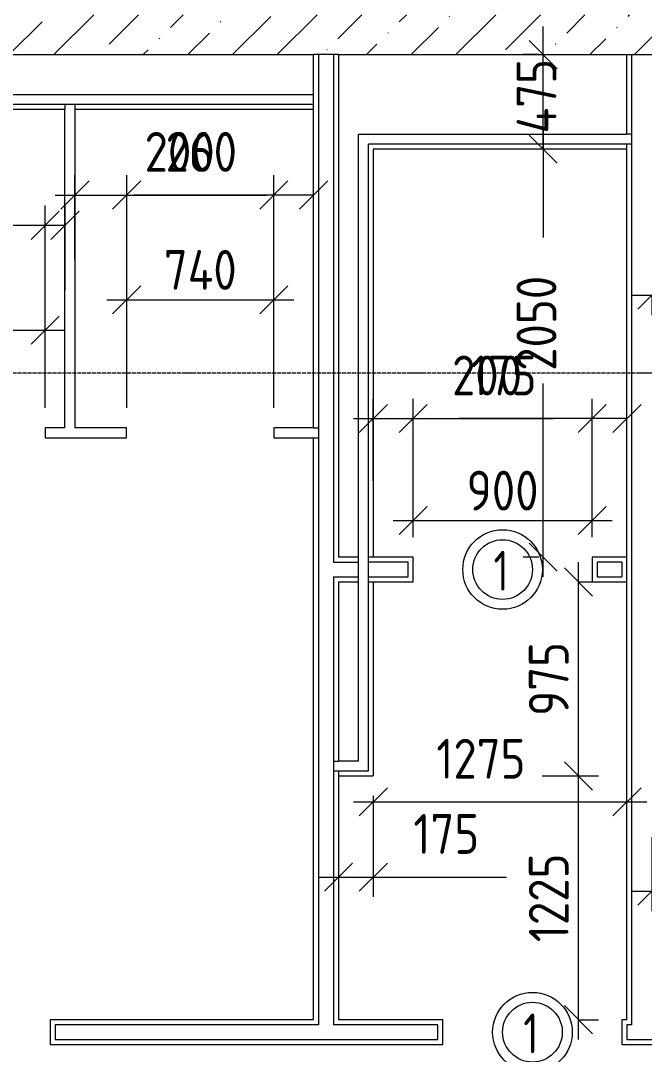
# Model space of a CAD drawing. Header units: millimetres. Extents: x -56773 to 221258, y -262288 to 26541.
# Drawn here: x -18564 to -15428, y -192647 to -187453 of the extents above; entities that cross this region are included whole.
import ezdxf

# ---------------------------------------------------------------- set-up
doc = ezdxf.new("R2010")
doc.units = ezdxf.units.MM
doc.linetypes.add('ADSK_Линия сетки', pattern=[25, 20, -2.5, 0, -2.5])
for name, color, linetype, lineweight in [('Марки дверей', 7, 'Continuous', 20), ('Оси', 7, 'Continuous', 9), ('Размеры', 7, 'Continuous', 9), ('Стены внутренние', 7, 'Continuous', 18), ('Стены наружные', 7, 'Continuous', 18), ('Стены штриховка', 7, 'Continuous', 9)]:
    doc.layers.add(name, color=color, linetype=linetype, lineweight=lineweight)
doc.styles.add('GOST Common_2', font='', dxfattribs={"width": 0.9, "height": 250})
doc.styles.add('GOST Common_3', font='', dxfattribs={"width": 0.9, "height": 200})
doc.styles.add('GOST Common_B', font='', dxfattribs={"width": 0.8, "height": 200})
doc.styles.get('GOST Common_2').set_extended_font_data('GOST Common')
doc.styles.get('GOST Common_3').set_extended_font_data('GOST Common')
doc.styles.get('GOST Common_B').set_extended_font_data('GOST Common', bold=True)
doc.dimstyles.new('ADSK_Основной_2_0', dxfattribs={"dimscale": 304.8, "dimtxt": 201.142999, "dimasz": 0.463911, "dimexe": 0.328084, "dimexo": 0.328084, "dimgap": 0.164042, "dimtad": 1, "dimdec": 3, "dimrnd": 0.001, "dimdsep": 46, "dimtxsty": 'GOST Common_3', "dimblk1": 'OBLIQUE', "dimblk2": 'OBLIQUE', "dimsah": 1, "dimcen": 0.09, "dimdle": 0.328084, "dimazin": 2, "dimtfac": 1, "dimtdec": 4, "dimtix": 1, "dimtmove": 0, "dimatfit": 3, "dimfxl": 1, "dimtvp": 1, "dimtolj": 1, "dimtzin": 0, "dimlwd": 20, "dimlwe": 20, "dimarcsym": 2})
doc.dimstyles.new('ADSK_Основной_2_0_2', dxfattribs={"dimscale": 304.8, "dimtxt": 201.142999, "dimasz": 0.463911, "dimexe": 0.328084, "dimexo": 0.328084, "dimgap": 0.164042, "dimtad": 1, "dimdec": 3, "dimrnd": 0.001, "dimdsep": 46, "dimtxsty": 'GOST Common_3', "dimblk1": 'OBLIQUE', "dimblk2": 'OBLIQUE', "dimsah": 1, "dimcen": 0.09, "dimdle": 0.328084, "dimazin": 2, "dimtfac": 1, "dimtdec": 4, "dimtix": 1, "dimtmove": 0, "dimatfit": 3, "dimfxl": 1, "dimtvp": 1, "dimtolj": 1, "dimtzin": 0, "dimlwd": 20, "dimlwe": 20, "dimarcsym": 2})
doc.dimstyles.new('ADSK_Основной_2_0_3', dxfattribs={"dimscale": 304.8, "dimtxt": 201.142999, "dimasz": 0.463911, "dimexe": 0.328084, "dimexo": 0.328084, "dimgap": 0.164042, "dimtad": 1, "dimdec": 3, "dimrnd": 0.001, "dimdsep": 46, "dimtxsty": 'GOST Common_2', "dimblk1": 'OBLIQUE', "dimblk2": 'OBLIQUE', "dimsah": 1, "dimcen": 0.09, "dimdle": 0.328084, "dimazin": 2, "dimtfac": 1, "dimtdec": 4, "dimtix": 1, "dimtmove": 0, "dimatfit": 3, "dimfxl": 1, "dimtvp": 1, "dimtolj": 1, "dimtzin": 0, "dimlwd": 20, "dimlwe": 20, "dimarcsym": 2})

# ---------------------------------------------------------------- blocks, each defined once
blk = doc.blocks.new('_Oblique')
at = {"color": 0, "linetype": 'ByBlock', "lineweight": -2}
blk.add_line((-0.5, -0.5), (0.5, 0.5), dxfattribs=at)
blk = doc.blocks.new('*D6365')
at = {"layer": 'Defpoints', "color": 0, "lineweight": 25, "transparency": 16777216}
for p in [(-19315.6, -192598.5), (-18415.6, -192598.5), (-18415.6, -193080.5)]:
    blk.add_point(p, dxfattribs=at)
at = {"layer": 'Размеры', "color": 0, "lineweight": 20, "transparency": 16777216}
for p, q in [((-19315.6, -192698.5), (-19315.6, -193180.5)), ((-18415.6, -192698.5), (-18415.6, -193180.5)), ((-19415.6, -193080.5), (-18315.6, -193080.5))]:
    blk.add_line(p, q, dxfattribs=at)
at = {"layer": 'Размеры', "color": 0, "lineweight": 20, "transparency": 16777216, "xscale": 141.4, "yscale": 141.4, "zscale": 141.4, "rotation": 180}
blk.add_blockref('_Oblique', (-19315.6, -193080.5), dxfattribs=at)
at = {"layer": 'Размеры', "color": 0, "lineweight": 20, "transparency": 16777216, "xscale": 141.4, "yscale": 141.4, "zscale": 141.4}
blk.add_blockref('_Oblique', (-18415.6, -193080.5), dxfattribs=at)
at = {"layer": 'Размеры', "color": 0, "lineweight": 9, "transparency": 16777216, "insert": (-18865.6, -192930.5), "char_height": 200, "width": 454.106, "attachment_point": 5, "style": 'GOST Common_3'}
blk.add_mtext('\\A1;900', dxfattribs=at)
blk = doc.blocks.new('*D6366')
at = {"layer": 'Defpoints', "color": 0, "lineweight": 25, "transparency": 16777216}
for p in [(-18415.6, -192598.5), (-16440.6, -192598.5), (-16440.6, -193080.5)]:
    blk.add_point(p, dxfattribs=at)
at = {"layer": 'Размеры', "color": 0, "lineweight": 20, "transparency": 16777216}
for p, q in [((-18415.6, -192698.5), (-18415.6, -193180.5)), ((-16440.6, -192698.5), (-16440.6, -193180.5)), ((-18515.6, -193080.5), (-16340.6, -193080.5))]:
    blk.add_line(p, q, dxfattribs=at)
at = {"layer": 'Размеры', "color": 0, "lineweight": 20, "transparency": 16777216, "xscale": 141.4, "yscale": 141.4, "zscale": 141.4, "rotation": 180}
blk.add_blockref('_Oblique', (-18415.6, -193080.5), dxfattribs=at)
at = {"layer": 'Размеры', "color": 0, "lineweight": 20, "transparency": 16777216, "xscale": 141.4, "yscale": 141.4, "zscale": 141.4}
blk.add_blockref('_Oblique', (-16440.6, -193080.5), dxfattribs=at)
at = {"layer": 'Размеры', "color": 0, "lineweight": 9, "transparency": 16777216, "insert": (-17428.1, -192930.5), "char_height": 200, "width": 560.473, "attachment_point": 5, "style": 'GOST Common_3'}
blk.add_mtext('\\A1;1975', dxfattribs=at)
blk = doc.blocks.new('*D6367')
at = {"layer": 'Defpoints', "color": 0, "lineweight": 25, "transparency": 16777216}
for p in [(-16440.6, -192598.5), (-15540.6, -192598.5), (-15540.6, -193080.5)]:
    blk.add_point(p, dxfattribs=at)
at = {"layer": 'Размеры', "color": 0, "lineweight": 20, "transparency": 16777216}
for p, q in [((-16440.6, -192698.5), (-16440.6, -193180.5)), ((-15540.6, -192698.5), (-15540.6, -193180.5)), ((-16540.6, -193080.5), (-15440.6, -193080.5))]:
    blk.add_line(p, q, dxfattribs=at)
at = {"layer": 'Размеры', "color": 0, "lineweight": 20, "transparency": 16777216, "xscale": 141.4, "yscale": 141.4, "zscale": 141.4, "rotation": 180}
blk.add_blockref('_Oblique', (-16440.6, -193080.5), dxfattribs=at)
at = {"layer": 'Размеры', "color": 0, "lineweight": 20, "transparency": 16777216, "xscale": 141.4, "yscale": 141.4, "zscale": 141.4}
blk.add_blockref('_Oblique', (-15540.6, -193080.5), dxfattribs=at)
at = {"layer": 'Размеры', "color": 0, "lineweight": 9, "transparency": 16777216, "insert": (-15990.6, -192930.5), "char_height": 200, "width": 454.106, "attachment_point": 5, "style": 'GOST Common_3'}
blk.add_mtext('\\A1;900', dxfattribs=at)
blk = doc.blocks.new('*D6368')
at = {"layer": 'Defpoints', "color": 0, "lineweight": 25, "transparency": 16777216}
for p in [(-15540.6, -192598.5), (-14340.6, -192598.5), (-14340.6, -193080.5)]:
    blk.add_point(p, dxfattribs=at)
at = {"layer": 'Размеры', "color": 0, "lineweight": 20, "transparency": 16777216}
for p, q in [((-15540.6, -192698.5), (-15540.6, -193180.5)), ((-14340.6, -192698.5), (-14340.6, -193180.5)), ((-15640.6, -193080.5), (-14240.6, -193080.5))]:
    blk.add_line(p, q, dxfattribs=at)
at = {"layer": 'Размеры', "color": 0, "lineweight": 20, "transparency": 16777216, "xscale": 141.4, "yscale": 141.4, "zscale": 141.4, "rotation": 180}
blk.add_blockref('_Oblique', (-15540.6, -193080.5), dxfattribs=at)
at = {"layer": 'Размеры', "color": 0, "lineweight": 20, "transparency": 16777216, "xscale": 141.4, "yscale": 141.4, "zscale": 141.4}
blk.add_blockref('_Oblique', (-14340.6, -193080.5), dxfattribs=at)
at = {"layer": 'Размеры', "color": 0, "lineweight": 9, "transparency": 16777216, "insert": (-14940.6, -192930.5), "char_height": 200, "width": 560.473, "attachment_point": 5, "style": 'GOST Common_3'}
blk.add_mtext('\\A1;1200', dxfattribs=at)
blk = doc.blocks.new('*D6372')
at = {"layer": 'Defpoints', "color": 0, "lineweight": 25, "transparency": 16777216}
for p in [(-18440.6, -189007.8), (-19180.6, -189498.5), (-18440.6, -189498.5)]:
    blk.add_point(p, dxfattribs=at)
at = {"layer": 'Размеры', "color": 0, "lineweight": 20, "transparency": 16777216}
for p, q in [((-19180.6, -189398.5), (-19180.6, -188907.8)), ((-18440.6, -189398.5), (-18440.6, -188907.8)), ((-19280.6, -189007.8), (-18340.6, -189007.8))]:
    blk.add_line(p, q, dxfattribs=at)
at = {"layer": 'Размеры', "color": 0, "lineweight": 20, "transparency": 16777216, "xscale": 141.4, "yscale": 141.4, "zscale": 141.4, "rotation": 180}
blk.add_blockref('_Oblique', (-19180.6, -189007.8), dxfattribs=at)
at = {"layer": 'Размеры', "color": 0, "lineweight": 20, "transparency": 16777216, "xscale": 141.4, "yscale": 141.4, "zscale": 141.4}
blk.add_blockref('_Oblique', (-18440.6, -189007.8), dxfattribs=at)
at = {"layer": 'Размеры', "color": 0, "lineweight": 9, "transparency": 16777216, "insert": (-18810.6, -188857.8), "char_height": 200, "width": 474.561, "attachment_point": 5, "style": 'GOST Common_3'}
blk.add_mtext('\\A1;740', dxfattribs=at)
blk = doc.blocks.new('*D6373')
at = {"layer": 'Defpoints', "color": 0, "lineweight": 25, "transparency": 16777216}
for p in [(-18340.6, -188481.4), (-18340.6, -188907.8), (-18440.6, -189498.5)]:
    blk.add_point(p, dxfattribs=at)
at = {"layer": 'Размеры', "color": 0, "lineweight": 20, "transparency": 16777216}
for p, q in [((-18440.6, -189398.5), (-18440.6, -188381.4)), ((-18340.6, -188807.8), (-18340.6, -188381.4)), ((-18440.6, -188481.4), (-19110.6, -188481.4)), ((-18340.6, -188481.4), (-18540.6, -188481.4))]:
    blk.add_line(p, q, dxfattribs=at)
at = {"layer": 'Размеры', "color": 0, "lineweight": 20, "transparency": 16777216, "xscale": 141.4, "yscale": 141.4, "zscale": 141.4, "rotation": 180}
blk.add_blockref('_Oblique', (-18440.6, -188481.4), dxfattribs=at)
at = {"layer": 'Размеры', "color": 0, "lineweight": 20, "transparency": 16777216, "xscale": 141.4, "yscale": 141.4, "zscale": 141.4}
blk.add_blockref('_Oblique', (-18340.6, -188481.4), dxfattribs=at)
at = {"layer": 'Размеры', "color": 0, "lineweight": 9, "transparency": 16777216, "insert": (-19050.9, -188164.8), "char_height": 200, "width": 409.104, "attachment_point": 1, "line_spacing_factor": 1.022761, "style": 'GOST Common_3'}
blk.add_mtext('\\A1;100', dxfattribs=at)
blk = doc.blocks.new('*D6374')
at = {"layer": 'Defpoints', "color": 0, "lineweight": 25, "transparency": 16777216}
for p in [(-18030.6, -188328.9), (-18290.6, -188755.3), (-18030.6, -189498.5)]:
    blk.add_point(p, dxfattribs=at)
at = {"layer": 'Размеры', "color": 0, "lineweight": 20, "transparency": 16777216}
for p, q in [((-18290.6, -188655.3), (-18290.6, -188228.9)), ((-18030.6, -189398.5), (-18030.6, -188228.9)), ((-18390.6, -188328.9), (-18030.6, -188328.9)), ((-18030.6, -188328.9), (-17326.4, -188328.9))]:
    blk.add_line(p, q, dxfattribs=at)
at = {"layer": 'Размеры', "color": 0, "lineweight": 20, "transparency": 16777216, "xscale": 141.4, "yscale": 141.4, "zscale": 141.4, "rotation": 180}
blk.add_blockref('_Oblique', (-18290.6, -188328.9), dxfattribs=at)
at = {"layer": 'Размеры', "color": 0, "lineweight": 20, "transparency": 16777216, "xscale": 141.4, "yscale": 141.4, "zscale": 141.4}
blk.add_blockref('_Oblique', (-18030.6, -188328.9), dxfattribs=at)
at = {"layer": 'Размеры', "color": 0, "lineweight": 9, "transparency": 16777216, "insert": (-17834.9, -188012.2), "char_height": 200, "width": 454.106, "attachment_point": 1, "line_spacing_factor": 1.022761, "style": 'GOST Common_3'}
blk.add_mtext('\\A1;260', dxfattribs=at)
blk = doc.blocks.new('*D6375')
at = {"layer": 'Defpoints', "color": 0, "lineweight": 25, "transparency": 16777216}
for p in [(-17290.6, -188855.3), (-18030.6, -189498.5), (-17290.6, -189498.5)]:
    blk.add_point(p, dxfattribs=at)
at = {"layer": 'Размеры', "color": 0, "lineweight": 20, "transparency": 16777216}
for p, q in [((-18030.6, -189398.5), (-18030.6, -188755.3)), ((-17290.6, -189398.5), (-17290.6, -188755.3)), ((-18130.6, -188855.3), (-17190.6, -188855.3))]:
    blk.add_line(p, q, dxfattribs=at)
at = {"layer": 'Размеры', "color": 0, "lineweight": 20, "transparency": 16777216, "xscale": 141.4, "yscale": 141.4, "zscale": 141.4, "rotation": 180}
blk.add_blockref('_Oblique', (-18030.6, -188855.3), dxfattribs=at)
at = {"layer": 'Размеры', "color": 0, "lineweight": 20, "transparency": 16777216, "xscale": 141.4, "yscale": 141.4, "zscale": 141.4}
blk.add_blockref('_Oblique', (-17290.6, -188855.3), dxfattribs=at)
at = {"layer": 'Размеры', "color": 0, "lineweight": 9, "transparency": 16777216, "insert": (-17660.6, -188705.3), "char_height": 200, "width": 474.561, "attachment_point": 5, "style": 'GOST Common_3'}
blk.add_mtext('\\A1;740', dxfattribs=at)
blk = doc.blocks.new('*D6376')
at = {"layer": 'Defpoints', "color": 0, "lineweight": 25, "transparency": 16777216}
for p in [(-17090.6, -188328.9), (-17090.6, -188755.3), (-17290.6, -189498.5)]:
    blk.add_point(p, dxfattribs=at)
at = {"layer": 'Размеры', "color": 0, "lineweight": 20, "transparency": 16777216}
for p, q in [((-17290.6, -189398.5), (-17290.6, -188228.9)), ((-17090.6, -188655.3), (-17090.6, -188228.9)), ((-17290.6, -188328.9), (-17994.9, -188328.9)), ((-17090.6, -188328.9), (-17390.6, -188328.9))]:
    blk.add_line(p, q, dxfattribs=at)
at = {"layer": 'Размеры', "color": 0, "lineweight": 20, "transparency": 16777216, "xscale": 141.4, "yscale": 141.4, "zscale": 141.4, "rotation": 180}
blk.add_blockref('_Oblique', (-17290.6, -188328.9), dxfattribs=at)
at = {"layer": 'Размеры', "color": 0, "lineweight": 20, "transparency": 16777216, "xscale": 141.4, "yscale": 141.4, "zscale": 141.4}
blk.add_blockref('_Oblique', (-17090.6, -188328.9), dxfattribs=at)
at = {"layer": 'Размеры', "color": 0, "lineweight": 9, "transparency": 16777216, "insert": (-17940.5, -188012.2), "char_height": 200, "width": 454.106, "attachment_point": 1, "line_spacing_factor": 1.022761, "style": 'GOST Common_3'}
blk.add_mtext('\\A1;200', dxfattribs=at)
blk = doc.blocks.new('*D6380')
at = {"layer": 'Defpoints', "color": 0, "lineweight": 25, "transparency": 16777216}
for p in [(-15936.8, -188098.5), (-15858.8, -188098.5), (-15858.8, -190148.5)]:
    blk.add_point(p, dxfattribs=at)
at = {"layer": 'Размеры', "color": 0, "lineweight": 20, "transparency": 16777216}
for p, q in [((-15936.8, -187998.5), (-15936.8, -188542.5)), ((-15958.8, -188098.5), (-16036.8, -188098.5)), ((-15936.8, -190248.5), (-15936.8, -189276.8)), ((-15958.8, -190148.5), (-16036.8, -190148.5))]:
    blk.add_line(p, q, dxfattribs=at)
at = {"layer": 'Размеры', "color": 0, "lineweight": 20, "transparency": 16777216, "xscale": 141.4, "yscale": 141.4, "zscale": 141.4}
for p, rotation in [((-15936.8, -188098.5), 90), ((-15936.8, -190148.5), 270)]:
    blk.add_blockref('_Oblique', p, dxfattribs=dict(at, rotation=rotation))
at = {"layer": 'Размеры', "color": 0, "lineweight": 9, "transparency": 16777216, "insert": (-16070.2, -189212.4), "char_height": 200, "width": 605.475, "attachment_point": 1, "rotation": 90, "line_spacing_factor": 1.022761, "style": 'GOST Common_3'}
blk.add_mtext('\\A1;2050', dxfattribs=at)
blk = doc.blocks.new('*D6381')
at = {"layer": 'Defpoints', "color": 0, "lineweight": 25, "transparency": 16777216}
for p in [(-15936.8, -187623.5), (-15858.8, -187623.5), (-15858.8, -188098.5)]:
    blk.add_point(p, dxfattribs=at)
at = {"layer": 'Размеры', "color": 0, "lineweight": 20, "transparency": 16777216}
for p, q in [((-15936.8, -187623.5), (-15936.8, -187482.1)), ((-15958.8, -187623.5), (-16036.8, -187623.5)), ((-15936.8, -188098.5), (-15936.8, -187623.5)), ((-15958.8, -188098.5), (-16036.8, -188098.5)), ((-15936.8, -188098.5), (-15936.8, -188239.9))]:
    blk.add_line(p, q, dxfattribs=at)
at = {"layer": 'Размеры', "color": 0, "lineweight": 20, "transparency": 16777216, "xscale": 141.4, "yscale": 141.4, "zscale": 141.4}
for p, rotation in [((-15936.8, -187623.5), 270), ((-15936.8, -188098.5), 90)]:
    blk.add_blockref('_Oblique', p, dxfattribs=dict(at, rotation=rotation))
at = {"layer": 'Размеры', "color": 0, "lineweight": 9, "transparency": 16777216, "insert": (-16070.2, -188019.4), "char_height": 200, "width": 474.561, "attachment_point": 1, "rotation": 90, "line_spacing_factor": 1.022761, "style": 'GOST Common_3'}
blk.add_mtext('\\A1;475', dxfattribs=at)
blk = doc.blocks.new('*D6382')
at = {"layer": 'Defpoints', "color": 0, "lineweight": 25, "transparency": 16777216}
for p in [(-16790.6, -191248.5), (-16965.6, -191456.7), (-16790.6, -191756.6)]:
    blk.add_point(p, dxfattribs=at)
at = {"layer": 'Размеры', "color": 0, "lineweight": 20, "transparency": 16777216}
for p, q in [((-16790.6, -191348.5), (-16790.6, -191856.6)), ((-16965.6, -191556.7), (-16965.6, -191856.6)), ((-17065.6, -191756.6), (-16790.6, -191756.6)), ((-16790.6, -191756.6), (-16120.7, -191756.6))]:
    blk.add_line(p, q, dxfattribs=at)
at = {"layer": 'Размеры', "color": 0, "lineweight": 20, "transparency": 16777216, "xscale": 141.4, "yscale": 141.4, "zscale": 141.4, "rotation": 180}
blk.add_blockref('_Oblique', (-16965.6, -191756.6), dxfattribs=at)
at = {"layer": 'Размеры', "color": 0, "lineweight": 20, "transparency": 16777216, "xscale": 141.4, "yscale": 141.4, "zscale": 141.4}
blk.add_blockref('_Oblique', (-16790.6, -191756.6), dxfattribs=at)
at = {"layer": 'Размеры', "color": 0, "lineweight": 9, "transparency": 16777216, "insert": (-16589.5, -191439.9), "char_height": 200, "width": 409.104, "attachment_point": 1, "line_spacing_factor": 1.022761, "style": 'GOST Common_3'}
blk.add_mtext('\\A1;175', dxfattribs=at)
blk = doc.blocks.new('*D6383')
at = {"layer": 'Defpoints', "color": 0, "lineweight": 25, "transparency": 16777216}
for p in [(-16790.6, -191248.5), (-15515.6, -191378.6), (-15515.6, -191456.7)]:
    blk.add_point(p, dxfattribs=at)
at = {"layer": 'Размеры', "color": 0, "lineweight": 20, "transparency": 16777216}
for p, q in [((-15515.6, -191356.7), (-15515.6, -191278.6)), ((-16790.6, -191348.5), (-16790.6, -191478.6)), ((-16890.6, -191378.6), (-15415.6, -191378.6))]:
    blk.add_line(p, q, dxfattribs=at)
at = {"layer": 'Размеры', "color": 0, "lineweight": 20, "transparency": 16777216, "xscale": 141.4, "yscale": 141.4, "zscale": 141.4, "rotation": 180}
blk.add_blockref('_Oblique', (-16790.6, -191378.6), dxfattribs=at)
at = {"layer": 'Размеры', "color": 0, "lineweight": 20, "transparency": 16777216, "xscale": 141.4, "yscale": 141.4, "zscale": 141.4}
blk.add_blockref('_Oblique', (-15515.6, -191378.6), dxfattribs=at)
at = {"layer": 'Размеры', "color": 0, "lineweight": 9, "transparency": 16777216, "insert": (-16474.1, -191062), "char_height": 200, "width": 560.473, "attachment_point": 1, "line_spacing_factor": 1.022761, "style": 'GOST Common_3'}
blk.add_mtext('\\A1;1275', dxfattribs=at)
blk = doc.blocks.new('*D6384')
at = {"layer": 'Defpoints', "color": 0, "lineweight": 25, "transparency": 16777216}
for p in [(-16590.6, -189452.4), (-16790.6, -189864.5), (-16590.6, -190148.5)]:
    blk.add_point(p, dxfattribs=at)
at = {"layer": 'Размеры', "color": 0, "lineweight": 20, "transparency": 16777216}
for p, q in [((-16790.6, -189764.5), (-16790.6, -189352.4)), ((-16590.6, -190048.5), (-16590.6, -189352.4)), ((-16890.6, -189452.4), (-16590.6, -189452.4)), ((-16590.6, -189452.4), (-15886.4, -189452.4))]:
    blk.add_line(p, q, dxfattribs=at)
at = {"layer": 'Размеры', "color": 0, "lineweight": 20, "transparency": 16777216, "xscale": 141.4, "yscale": 141.4, "zscale": 141.4, "rotation": 180}
blk.add_blockref('_Oblique', (-16790.6, -189452.4), dxfattribs=at)
at = {"layer": 'Размеры', "color": 0, "lineweight": 20, "transparency": 16777216, "xscale": 141.4, "yscale": 141.4, "zscale": 141.4}
blk.add_blockref('_Oblique', (-16590.6, -189452.4), dxfattribs=at)
at = {"layer": 'Размеры', "color": 0, "lineweight": 9, "transparency": 16777216, "insert": (-16394.9, -189135.7), "char_height": 200, "width": 454.106, "attachment_point": 1, "line_spacing_factor": 1.022761, "style": 'GOST Common_3'}
blk.add_mtext('\\A1;200', dxfattribs=at)
blk = doc.blocks.new('*D6385')
at = {"layer": 'Defpoints', "color": 0, "lineweight": 25, "transparency": 16777216}
for p in [(-15690.6, -189964.5), (-16590.6, -190148.5), (-15690.6, -190148.5)]:
    blk.add_point(p, dxfattribs=at)
at = {"layer": 'Размеры', "color": 0, "lineweight": 20, "transparency": 16777216}
for p, q in [((-16590.6, -190048.5), (-16590.6, -189864.5)), ((-15690.6, -190048.5), (-15690.6, -189864.5)), ((-16690.6, -189964.5), (-15590.6, -189964.5))]:
    blk.add_line(p, q, dxfattribs=at)
at = {"layer": 'Размеры', "color": 0, "lineweight": 20, "transparency": 16777216, "xscale": 141.4, "yscale": 141.4, "zscale": 141.4, "rotation": 180}
blk.add_blockref('_Oblique', (-16590.6, -189964.5), dxfattribs=at)
at = {"layer": 'Размеры', "color": 0, "lineweight": 20, "transparency": 16777216, "xscale": 141.4, "yscale": 141.4, "zscale": 141.4}
blk.add_blockref('_Oblique', (-15690.6, -189964.5), dxfattribs=at)
at = {"layer": 'Размеры', "color": 0, "lineweight": 9, "transparency": 16777216, "insert": (-16140.6, -189814.5), "char_height": 200, "width": 454.106, "attachment_point": 5, "style": 'GOST Common_3'}
blk.add_mtext('\\A1;900', dxfattribs=at)
blk = doc.blocks.new('*D6386')
at = {"layer": 'Defpoints', "color": 0, "lineweight": 25, "transparency": 16777216}
for p in [(-15515.6, -189452.4), (-15515.6, -189864.5), (-15690.6, -190148.5)]:
    blk.add_point(p, dxfattribs=at)
at = {"layer": 'Размеры', "color": 0, "lineweight": 20, "transparency": 16777216}
for p, q in [((-15690.6, -190048.5), (-15690.6, -189352.4)), ((-15515.6, -189764.5), (-15515.6, -189352.4)), ((-15690.6, -189452.4), (-16360.6, -189452.4)), ((-15515.6, -189452.4), (-15790.6, -189452.4))]:
    blk.add_line(p, q, dxfattribs=at)
at = {"layer": 'Размеры', "color": 0, "lineweight": 20, "transparency": 16777216, "xscale": 141.4, "yscale": 141.4, "zscale": 141.4, "rotation": 180}
blk.add_blockref('_Oblique', (-15690.6, -189452.4), dxfattribs=at)
at = {"layer": 'Размеры', "color": 0, "lineweight": 20, "transparency": 16777216, "xscale": 141.4, "yscale": 141.4, "zscale": 141.4}
blk.add_blockref('_Oblique', (-15515.6, -189452.4), dxfattribs=at)
at = {"layer": 'Размеры', "color": 0, "lineweight": 9, "transparency": 16777216, "insert": (-16300.9, -189135.7), "char_height": 200, "width": 409.104, "attachment_point": 1, "line_spacing_factor": 1.022761, "style": 'GOST Common_3'}
blk.add_mtext('\\A1;175', dxfattribs=at)
blk = doc.blocks.new('*D6387')
at = {"layer": 'Defpoints', "color": 0, "lineweight": 25, "transparency": 16777216}
for p in [(-16041.6, -191248.5), (-15758.8, -191248.5), (-15858.8, -192473.5)]:
    blk.add_point(p, dxfattribs=at)
at = {"layer": 'Размеры', "color": 0, "lineweight": 20, "transparency": 16777216}
for p, q in [((-15758.8, -192573.5), (-15758.8, -191148.5)), ((-15941.6, -191248.5), (-15658.8, -191248.5)), ((-15758.8, -192473.5), (-15658.8, -192473.5))]:
    blk.add_line(p, q, dxfattribs=at)
at = {"layer": 'Размеры', "color": 0, "lineweight": 20, "transparency": 16777216, "xscale": 141.4, "yscale": 141.4, "zscale": 141.4}
for p, rotation in [((-15758.8, -191248.5), 90), ((-15758.8, -192473.5), 270)]:
    blk.add_blockref('_Oblique', p, dxfattribs=dict(at, rotation=rotation))
at = {"layer": 'Размеры', "color": 0, "lineweight": 9, "transparency": 16777216, "insert": (-15908.8, -191861), "char_height": 200, "width": 560.473, "attachment_point": 5, "rotation": 90, "style": 'GOST Common_3'}
blk.add_mtext('\\A1;1225', dxfattribs=at)
blk = doc.blocks.new('*D6388')
at = {"layer": 'Defpoints', "color": 0, "lineweight": 25, "transparency": 16777216}
for p in [(-15858.8, -190273.5), (-15758.8, -190273.5), (-16041.6, -191248.5)]:
    blk.add_point(p, dxfattribs=at)
at = {"layer": 'Размеры', "color": 0, "lineweight": 20, "transparency": 16777216}
for p, q in [((-15758.8, -191348.5), (-15758.8, -190173.5)), ((-15758.8, -190273.5), (-15658.8, -190273.5)), ((-15941.6, -191248.5), (-15658.8, -191248.5))]:
    blk.add_line(p, q, dxfattribs=at)
at = {"layer": 'Размеры', "color": 0, "lineweight": 20, "transparency": 16777216, "xscale": 141.4, "yscale": 141.4, "zscale": 141.4}
for p, rotation in [((-15758.8, -190273.5), 90), ((-15758.8, -191248.5), 270)]:
    blk.add_blockref('_Oblique', p, dxfattribs=dict(at, rotation=rotation))
at = {"layer": 'Размеры', "color": 0, "lineweight": 9, "transparency": 16777216, "insert": (-15908.8, -190761), "char_height": 200, "width": 454.106, "attachment_point": 5, "rotation": 90, "style": 'GOST Common_3'}
blk.add_mtext('\\A1;975', dxfattribs=at)
blk = doc.blocks.new('*D6389')
at = {"layer": 'Defpoints', "color": 0, "lineweight": 25, "transparency": 16777216}
for p in [(-15390.6, -191456.7), (-15215.6, -191456.7), (-15215.6, -191827.8)]:
    blk.add_point(p, dxfattribs=at)
at = {"layer": 'Размеры', "color": 0, "lineweight": 20, "transparency": 16777216}
for p, q in [((-15390.6, -191556.7), (-15390.6, -191927.8)), ((-15215.6, -191556.7), (-15215.6, -191927.8)), ((-15490.6, -191827.8), (-15215.6, -191827.8)), ((-15215.6, -191827.8), (-14545.7, -191827.8))]:
    blk.add_line(p, q, dxfattribs=at)
at = {"layer": 'Размеры', "color": 0, "lineweight": 20, "transparency": 16777216, "xscale": 141.4, "yscale": 141.4, "zscale": 141.4, "rotation": 180}
blk.add_blockref('_Oblique', (-15390.6, -191827.8), dxfattribs=at)
at = {"layer": 'Размеры', "color": 0, "lineweight": 20, "transparency": 16777216, "xscale": 141.4, "yscale": 141.4, "zscale": 141.4}
blk.add_blockref('_Oblique', (-15215.6, -191827.8), dxfattribs=at)
at = {"layer": 'Размеры', "color": 0, "lineweight": 9, "transparency": 16777216, "insert": (-15014.5, -191511.2), "char_height": 200, "width": 409.104, "attachment_point": 1, "line_spacing_factor": 1.022761, "style": 'GOST Common_3'}
blk.add_mtext('\\A1;175', dxfattribs=at)
blk = doc.blocks.new('*D6393')
at = {"layer": 'Defpoints', "color": 0, "lineweight": 25, "transparency": 16777216}
for p in [(-15390.6, -188732.3), (-13815.6, -188832.3), (-13815.6, -188998.5)]:
    blk.add_point(p, dxfattribs=at)
at = {"layer": 'Размеры', "color": 0, "lineweight": 20, "transparency": 16777216}
for p, q in [((-13815.6, -188898.5), (-13815.6, -188732.3)), ((-15490.6, -188832.3), (-13715.6, -188832.3)), ((-15390.6, -188832.3), (-15390.6, -188932.3))]:
    blk.add_line(p, q, dxfattribs=at)
at = {"layer": 'Размеры', "color": 0, "lineweight": 20, "transparency": 16777216, "xscale": 141.4, "yscale": 141.4, "zscale": 141.4, "rotation": 180}
blk.add_blockref('_Oblique', (-15390.6, -188832.3), dxfattribs=at)
at = {"layer": 'Размеры', "color": 0, "lineweight": 20, "transparency": 16777216, "xscale": 141.4, "yscale": 141.4, "zscale": 141.4}
blk.add_blockref('_Oblique', (-13815.6, -188832.3), dxfattribs=at)
at = {"layer": 'Размеры', "color": 0, "lineweight": 9, "transparency": 16777216, "insert": (-14603.1, -188657.3), "char_height": 250, "width": 560.473, "attachment_point": 5, "style": 'GOST Common_2'}
blk.add_mtext('\\A1;1575', dxfattribs=at)
blk = doc.blocks.new('М_двери1 - Марка экземпляра 2-3719212-Кладочный план 4-го этажа')
at = {"layer": 'Марки дверей'}
for radius in [2, 1.5]:
    blk.add_circle((0, 0), radius, dxfattribs=at)

msp = doc.modelspace()

# ---------------------------------------------------------------- hatches: boundary and pattern name
at = {"layer": 'Стены наружные', "lineweight": 9}
h = msp.add_hatch(dxfattribs=at)
h.set_pattern_fill('FP_2', color=256, style=0, pattern_type=2)
h.set_pattern_definition([(45, (9.36, -198628.46), (84.1895, 308.696), [396.875, -79.375, 3.353, -76.022])])
h.paths.add_polyline_path([(-21290.6385, -187623.4914), (-13090.6385, -187623.4914), (-13090.6385, -187423.4914), (-21290.6385, -187423.4914)])

# ---------------------------------------------------------------- linework, layer by layer
at = {"layer": 'Оси', "linetype": 'ADSK_Линия сетки', "lineweight": 5}
msp.add_line((62563.3938, -189223.4914), (-25230.7352, -189223.4914), dxfattribs=at)
at = {"layer": 'Стены внутренние', "lineweight": 5}
for p, q in [((-17090.6385, -189498.4914), (-17090.6385, -187623.4914)), ((-16965.6385, -187623.4914), (-16965.6385, -190148.4914)), ((-15515.6385, -188023.4914), (-15515.6385, -187623.4914)), ((-19540.6385, -187823.4914), (-17090.6385, -187823.4914)), ((-18340.6385, -187898.4914), (-19540.6385, -187898.4914)), ((-18340.6385, -189498.4914), (-18340.6385, -187898.4914)), ((-18290.6385, -187898.4914), (-18290.6385, -189498.4914)), ((-17090.6385, -187898.4914), (-18290.6385, -187898.4914)), ((-16865.6385, -190148.4914), (-16865.6385, -188023.4914)), ((-16865.6385, -188023.4914), (-15515.6385, -188023.4914)), ((-16790.6385, -188098.4914), (-16790.6385, -190148.4914)), ((-15515.6385, -188098.4914), (-16790.6385, -188098.4914)), ((-15515.6385, -192473.4914), (-15515.6385, -188098.4914)), ((-18340.6385, -189498.4914), (-18440.6385, -189498.4914)), ((-18440.6385, -189498.4914), (-18440.6385, -189548.4914)), ((-18440.6385, -189548.4914), (-18030.6385, -189548.4914)), ((-18030.6385, -189498.4914), (-18290.6385, -189498.4914)), ((-18030.6385, -189548.4914), (-18030.6385, -189498.4914)), ((-17090.6385, -189498.4914), (-17290.6385, -189498.4914)), ((-17290.6385, -189498.4914), (-17290.6385, -189548.4914)), ((-17290.6385, -189548.4914), (-17090.6385, -189548.4914)), ((-17090.6385, -192473.4914), (-17090.6385, -189548.4914)), ((-16865.6385, -190148.4914), (-16965.6385, -190148.4914)), ((-16590.6385, -190148.4914), (-16790.6385, -190148.4914)), ((-16590.6385, -190273.4914), (-16590.6385, -190148.4914)), ((-15515.6385, -190148.4914), (-15690.6385, -190148.4914)), ((-15690.6385, -190148.4914), (-15690.6385, -190273.4914)), ((-16965.6385, -190273.4914), (-16965.6385, -191173.4914)), ((-16965.6385, -190273.4914), (-16865.6385, -190273.4914)), ((-16865.6385, -191173.4914), (-16865.6385, -190273.4914)), ((-16790.6385, -190273.4914), (-16590.6385, -190273.4914)), ((-16790.6385, -190273.4914), (-16790.6385, -191248.4914)), ((-15690.6385, -190273.4914), (-15515.6385, -190273.4914)), ((-16865.6385, -191173.4914), (-16965.6385, -191173.4914)), ((-16965.6385, -191248.4914), (-16965.6385, -192473.4914)), ((-16965.6385, -191248.4914), (-16790.6385, -191248.4914)), ((-17090.6385, -192473.4914), (-18415.6385, -192473.4914)), ((-18415.6385, -192473.4914), (-18415.6385, -192598.4914)), ((-16440.6385, -192473.4914), (-16965.6385, -192473.4914)), ((-16440.6385, -192598.4914), (-16440.6385, -192473.4914)), ((-15515.6385, -192473.4914), (-15540.6385, -192473.4914)), ((-15540.6385, -192473.4914), (-15540.6385, -192598.4914)), ((-18415.6385, -192598.4914), (-16440.6385, -192598.4914)), ((-15540.6385, -192598.4914), (-14340.6385, -192598.4914))]:
    msp.add_line(p, q, dxfattribs=at)
at = {"layer": 'Стены наружные', "lineweight": 9}
for p, q in [((-19540.6385, -187623.4914), (-17090.6385, -187623.4914)), ((-16965.6385, -187623.4914), (-15515.6385, -187623.4914))]:
    msp.add_line(p, q, dxfattribs=at)
at = {"layer": 'Стены штриховка', "lineweight": 9}
for p, q in [((-16965.6385, -187623.4914), (-17090.6385, -187623.4914)), ((-17065.6385, -187623.4914), (-17065.6385, -192498.4914)), ((-16990.6385, -187623.4914), (-16990.6385, -190173.4914)), ((-15515.6385, -187623.4914), (-15390.6385, -187623.4914)), ((-15490.6385, -192498.4914), (-15490.6385, -187623.4914)), ((-17090.6385, -187873.4914), (-19540.6385, -187873.4914)), ((-18340.6385, -187873.4914), (-18340.6385, -187898.4914)), ((-18290.6385, -187873.4914), (-18290.6385, -187898.4914)), ((-15490.6385, -188023.4914), (-15515.6385, -188023.4914)), ((-16815.6385, -191223.4914), (-16815.6385, -188073.4914)), ((-15490.6385, -188073.4914), (-16815.6385, -188073.4914)), ((-15515.6385, -188098.4914), (-15515.6385, -188073.4914)), ((-17090.6385, -189498.4914), (-17065.6385, -189498.4914)), ((-17090.6385, -189548.4914), (-17065.6385, -189548.4914)), ((-16865.6385, -190273.4914), (-16865.6385, -190148.4914)), ((-16790.6385, -190148.4914), (-16815.6385, -190148.4914)), ((-16990.6385, -190173.4914), (-16865.6385, -190173.4914)), ((-16615.6385, -190173.4914), (-16815.6385, -190173.4914)), ((-16615.6385, -190248.4914), (-16615.6385, -190173.4914)), ((-15665.6385, -190173.4914), (-15665.6385, -190248.4914)), ((-15540.6385, -190173.4914), (-15665.6385, -190173.4914)), ((-15540.6385, -190173.4914), (-15540.6385, -190248.4914)), ((-16990.6385, -190248.4914), (-16990.6385, -192498.4914)), ((-16990.6385, -190248.4914), (-16865.6385, -190248.4914)), ((-16815.6385, -190248.4914), (-16615.6385, -190248.4914)), ((-16815.6385, -190273.4914), (-16790.6385, -190273.4914)), ((-15665.6385, -190248.4914), (-15540.6385, -190248.4914)), ((-16990.6385, -191173.4914), (-16965.6385, -191173.4914)), ((-16990.6385, -191223.4914), (-16815.6385, -191223.4914)), ((-16965.6385, -191223.4914), (-16965.6385, -191248.4914)), ((-17065.6385, -192498.4914), (-18390.6385, -192498.4914)), ((-18390.6385, -192498.4914), (-18390.6385, -192573.4914)), ((-16465.6385, -192498.4914), (-16990.6385, -192498.4914)), ((-16465.6385, -192573.4914), (-16465.6385, -192498.4914)), ((-15490.6385, -192498.4914), (-15515.6385, -192498.4914)), ((-15515.6385, -192498.4914), (-15515.6385, -192573.4914)), ((-18390.6385, -192573.4914), (-16465.6385, -192573.4914)), ((-15515.6385, -192573.4914), (-14365.6385, -192573.4914))]:
    msp.add_line(p, q, dxfattribs=at)

# ---------------------------------------------------------------- block references
at = {"layer": 'Марки дверей', "xscale": 99.99999999999993, "yscale": 99.99999999999993, "zscale": 99.99999999999993}
for p in [(-16140.6385, -190210.9914), (-15990.6385, -192535.9914)]:
    msp.add_blockref('М_двери1 - Марка экземпляра 2-3719212-Кладочный план 4-го этажа', p, dxfattribs=at)

# ---------------------------------------------------------------- texts
at = {"layer": 'Марки дверей', "lineweight": 5, "char_height": 200, "width": 102.616, "attachment_point": 1, "style": 'GOST Common_B'}
for insert in [(-16186.2959, -190117.3325), (-16036.2959, -192442.3325)]:
    msp.add_mtext('\\fGOST Common|b1|i0|c204|p34|;\\W.8;1', dxfattribs=dict(at, insert=insert))

# ---------------------------------------------------------------- dimensions: what is measured, and where the dimension line sits
at = {"layer": 'Размеры', "lineweight": 9}
for base, p1, p2, override, picture, middle in [((-15936.8419, -187623.4914), (-15858.7945, -188098.4914), (-15858.7945, -187623.4914), {"dimpost": '<>', "dimfxl": 475}, '*D6381', (-15936.8419, -187782.0714)), ((-15936.8419, -188098.4914), (-15858.7945, -190148.4914), (-15858.7945, -188098.4914), {"dimpost": '<>', "dimfxl": 2050}, '*D6380', (-15936.8419, -188909.6847))]:
    dim = msp.add_linear_dim(base=base, p1=p1, p2=p2, angle=90, dimstyle='ADSK_Основной_2_0', override=override, dxfattribs=at)
    dim.commit()
    dim.dimension.update_dxf_attribs({"geometry": picture, "text_midpoint": middle, "dimtype": 160, "text_rotation": 90})
for base, p1, p2, override, picture, middle in [((-18030.6385, -188328.902), (-18290.6385, -188755.2662), (-18030.6385, -189498.4914), {"dimpost": '<>', "dimfxl": 787.390483}, '*D6374', (-17607.8099, -188328.902)), ((-17090.6385, -188328.902), (-17290.6385, -189498.4914), (-17090.6385, -188755.2662), {"dimpost": '<>', "dimfxl": 769.664715}, '*D6376', (-17713.4671, -188328.902)), ((-18340.6385, -188481.4335), (-18440.6385, -189498.4914), (-18340.6385, -188907.7976), {"dimpost": '<>', "dimfxl": 599.098601}, '*D6373', (-18846.3242, -188481.4335)), ((-16590.6385, -189452.4064), (-16790.6385, -189864.4748), (-16590.6385, -190148.4914), {"dimpost": '<>', "dimfxl": 347.369313}, '*D6384', (-16167.8099, -189452.4064)), ((-15515.6385, -189452.4064), (-15690.6385, -190148.4914), (-15515.6385, -189864.4748), {"dimpost": '<>', "dimfxl": 333.602217}, '*D6386', (-16096.3242, -189452.4064)), ((-15515.6385, -191378.6177), (-16790.6385, -191248.4914), (-15515.6385, -191456.6651), {"dimpost": '<>', "dimfxl": 1291.882842}, '*D6383', (-16193.8285, -191378.6177)), ((-16790.6385, -191756.5603), (-16965.6385, -191456.6651), (-16790.6385, -191248.4914), {"dimpost": '<>', "dimfxl": 271.958229}, '*D6382', (-16384.9528, -191756.5603)), ((-15215.6385, -191827.8344), (-15390.6385, -191456.6651), (-15215.6385, -191456.6651), {"dimpost": '<>', "dimfxl": 175}, '*D6389', (-14809.9528, -191827.8344))]:
    dim = msp.add_linear_dim(base=base, p1=p1, p2=p2, dimstyle='ADSK_Основной_2_0', override=override, dxfattribs=at)
    dim.commit()
    dim.dimension.update_dxf_attribs({"geometry": picture, "text_midpoint": middle, "dimtype": 160})
for base, p1, p2, dimstyle, override, picture, middle in [((-13815.6385, -188832.2658), (-15390.6385, -188732.2809), (-13815.6385, -188998.4914), 'ADSK_Основной_2_0_3', {"dimpost": '<>', "dimfxl": 1597.339368}, '*D6393', (-14603.1385, -188657.2658)), ((-17290.6385, -188855.2511), (-18030.6385, -189498.4914), (-17290.6385, -189498.4914), 'ADSK_Основной_2_0_2', {"dimpost": '<>', "dimfxl": 740}, '*D6375', (-17660.6385, -188705.2511)), ((-18440.6385, -189007.7825), (-19180.6385, -189498.4914), (-18440.6385, -189498.4914), 'ADSK_Основной_2_0_2', {"dimpost": '<>', "dimfxl": 740}, '*D6372', (-18810.6385, -188857.7825)), ((-15690.6385, -189964.4597), (-16590.6385, -190148.4914), (-15690.6385, -190148.4914), 'ADSK_Основной_2_0_2', {"dimpost": '<>', "dimfxl": 900}, '*D6385', (-16140.6385, -189814.4597)), ((-18415.6385, -193080.4545), (-19315.6385, -192598.4914), (-18415.6385, -192598.4914), 'ADSK_Основной_2_0_2', {"dimpost": '<>', "dimfxl": 900}, '*D6365', (-18865.6385, -192930.4545)), ((-16440.6385, -193080.4545), (-18415.6385, -192598.4914), (-16440.6385, -192598.4914), 'ADSK_Основной_2_0_2', {"dimpost": '<>', "dimfxl": 1975}, '*D6366', (-17428.1385, -192930.4545)), ((-15540.6385, -193080.4545), (-16440.6385, -192598.4914), (-15540.6385, -192598.4914), 'ADSK_Основной_2_0_2', {"dimpost": '<>', "dimfxl": 900}, '*D6367', (-15990.6385, -192930.4545)), ((-14340.6385, -193080.4545), (-15540.6385, -192598.4914), (-14340.6385, -192598.4914), 'ADSK_Основной_2_0_2', {"dimpost": '<>', "dimfxl": 1200}, '*D6368', (-14940.6385, -192930.4545))]:
    dim = msp.add_linear_dim(base=base, p1=p1, p2=p2, dimstyle=dimstyle, override=override, dxfattribs=at)
    dim.commit()
    dim.dimension.update_dxf_attribs({"geometry": picture, "text_midpoint": middle})
for base, p1, p2, override, picture, middle in [((-15758.8096, -190273.4914), (-16041.5729, -191248.4914), (-15858.7945, -190273.4914), {"dimpost": '<>', "dimfxl": 991.984337}, '*D6388', (-15908.8096, -190760.9914)), ((-15758.8096, -191248.4914), (-15858.7945, -192473.4914), (-16041.5729, -191248.4914), {"dimpost": '<>', "dimfxl": 1238.560828}, '*D6387', (-15908.8096, -191860.9914))]:
    dim = msp.add_linear_dim(base=base, p1=p1, p2=p2, angle=90, dimstyle='ADSK_Основной_2_0_2', override=override, dxfattribs=at)
    dim.commit()
    dim.dimension.update_dxf_attribs({"geometry": picture, "text_midpoint": middle})

doc.saveas('drawing.dxf')
